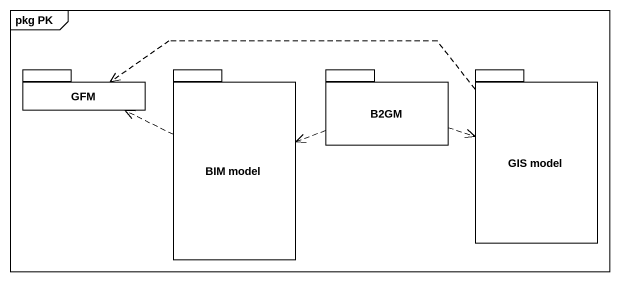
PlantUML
@startuml
mainframe pkg PK
package GFM {
}
package "BIM model" as BIM_model {
}
package B2GM {
}
package "GIS model" as GIS_model {
}
BIM_model .left.> GFM
B2GM .left.> BIM_model
B2GM .right.> GIS_model
GIS_model .left.> GFM
@enduml
